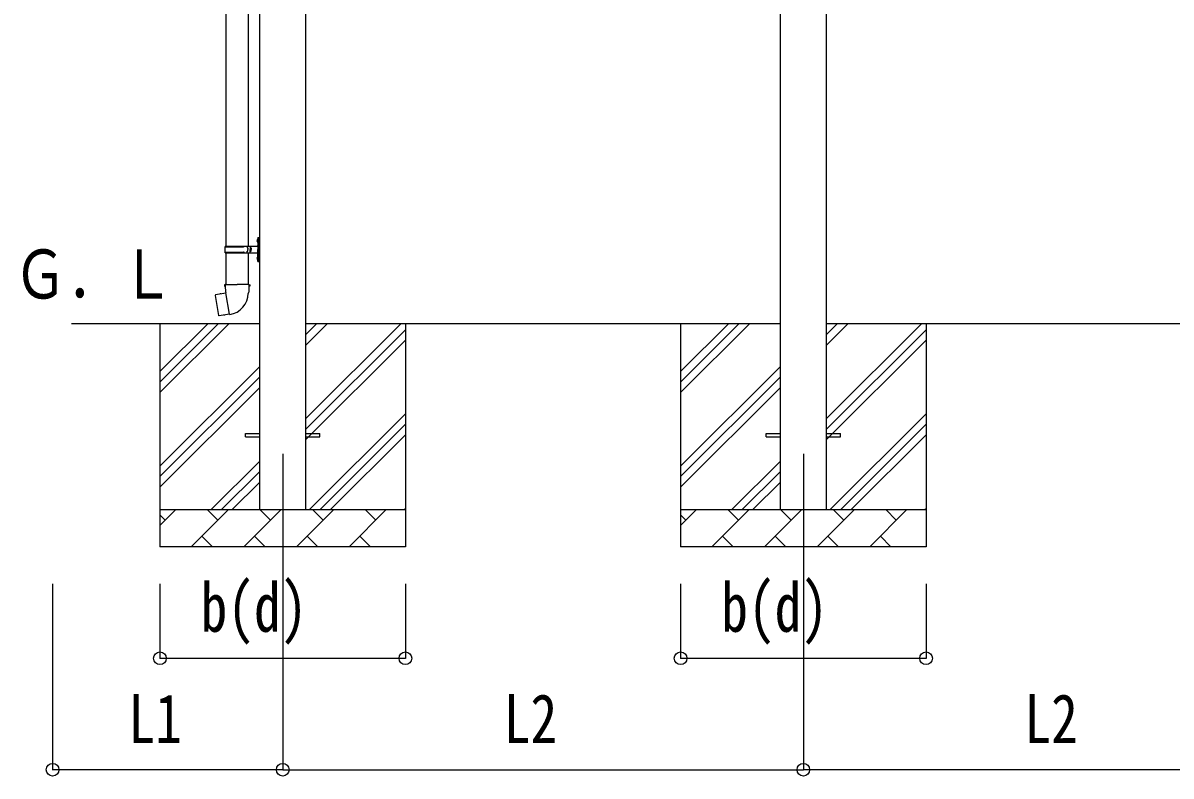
# Model space of a CAD drawing. Units: millimetres, scale not verified. Extents: x -16820 to 16820, y -11880 to 11880.
# Drawn here: x -1051 to 2036, y -8737 to -6710 of the extents above; entities that cross this region are included whole.
import ezdxf
from ezdxf.enums import TextEntityAlignment as Align

# ---------------------------------------------------------------- set-up
doc = ezdxf.new("R2010")
doc.units = ezdxf.units.MM
doc.header["$LTSCALE"] = 50
for name, color, linetype in [('0-3_YKK_12', 2, 'Continuous'), ('0-4_YKK_13', 4, 'Continuous'), ('0-5_YKK_A1', 4, 'Continuous'), ('0-6_YKK_D', 6, 'Continuous')]:
    doc.layers.add(name, color=color, linetype=linetype)
doc.styles.add('ＭＳ ゴシック', font='')
doc.styles.get('ＭＳ ゴシック').set_extended_font_data('MS Gothic')

msp = doc.modelspace()

# ---------------------------------------------------------------- linework, layer by layer
at = {"layer": '0-3_YKK_12'}
for p, q in [((-352.92, -7870), (-352.92, -8370)), ((1047.08, -7870), (1047.08, -8370))]:
    msp.add_line(p, q, dxfattribs=at)
at = {"layer": '0-4_YKK_13'}
for p, q in [((-505.42, -6406.49), (-505.42, -7311)), ((-445.42, -6406.49), (-445.42, -7311)), ((-508.42, -7313), (-458.09, -7313)), ((-507.42, -7311), (-421.42, -7311)), ((-507.42, -7311), (-507.42, -7313)), ((-448.42, -7311), (-448.42, -7315.5)), ((-448.42, -7315.5), (-446.42, -7315.5)), ((-446.42, -7315.5), (-446.42, -7320)), ((-440.42, -7311), (-440.42, -7320)), ((-440.42, -7315.5), (-437.42, -7315.5)), ((-437.42, -7315.5), (-437.42, -7320)), ((-421.72, -7293.85), (-419.68, -7294.85)), ((-420.45, -7291.85), (-419.82, -7291.85)), ((-420.45, -7291.85), (-420.45, -7300.15)), ((-420.45, -7300.15), (-419.82, -7300.15)), ((-419.82, -7291.85), (-419.82, -7300.15)), ((-419.82, -7291.85), (-419.42, -7292.25)), ((-419.82, -7300.15), (-419.42, -7299.75)), ((-419.68, -7294.85), (-419.07, -7296)), ((-419.42, -7288), (-416.42, -7286.5)), ((-419.42, -7288), (-419.42, -7320)), ((-419.42, -7292.25), (-419.42, -7299.75)), ((-416.42, -7286.5), (-416.42, -7320)), ((-416.42, -7286.5), (-415.42, -7286.5)), ((-415.42, -7286.5), (-415.42, -7320)), ((-508.42, -7327), (-458.09, -7327)), ((-507.42, -7329), (-507.42, -7327)), ((-507.42, -7329), (-421.42, -7329)), ((-505.42, -7329), (-505.42, -7413.93)), ((-448.42, -7329), (-448.42, -7324.5)), ((-448.42, -7324.5), (-446.42, -7324.5)), ((-446.42, -7324.5), (-446.42, -7320)), ((-445.42, -7329), (-445.42, -7413.93)), ((-440.42, -7329), (-440.42, -7320)), ((-440.42, -7324.5), (-437.42, -7324.5)), ((-437.42, -7324.5), (-437.42, -7320)), ((-421.72, -7341.85), (-419.68, -7342.85)), ((-420.45, -7339.85), (-419.82, -7339.85)), ((-420.45, -7339.85), (-420.45, -7348.15)), ((-419.82, -7339.85), (-419.82, -7348.15)), ((-419.82, -7339.85), (-419.42, -7340.25)), ((-419.68, -7342.85), (-419.07, -7344)), ((-419.42, -7352), (-419.42, -7320)), ((-419.42, -7340.25), (-419.42, -7347.75)), ((-416.42, -7353.5), (-416.42, -7320)), ((-415.42, -7353.5), (-415.42, -7320)), ((-420.45, -7348.15), (-419.82, -7348.15)), ((-419.82, -7348.15), (-419.42, -7347.75)), ((-419.42, -7352), (-416.42, -7353.5)), ((-416.42, -7353.5), (-415.42, -7353.5)), ((-506.01, -7437.13), (-533.88, -7442.38)), ((-521.14, -7439.78), (-521.35, -7440.02)), ((-507.27, -7413.93), (-509.42, -7414.71)), ((-509.42, -7414.71), (-509.42, -7418.33)), ((-509.42, -7418.33), (-507.18, -7419.14)), ((-507.27, -7413.93), (-475.42, -7413.93)), ((-507.27, -7413.93), (-507.18, -7419.14)), ((-507.18, -7419.14), (-506.92, -7433.93)), ((-506.92, -7433.93), (-505.57, -7435.93)), ((-495.66, -7494.42), (-505.79, -7436.95)), ((-505.77, -7436.13), (-505.77, -7436.83)), ((-505.57, -7435.93), (-505.6, -7435.93)), ((-443.57, -7413.93), (-475.42, -7413.93)), ((-445.23, -7435.87), (-445.31, -7438.03)), ((-443.92, -7433.93), (-445.23, -7435.87)), ((-441.42, -7418.33), (-443.66, -7419.14)), ((-443.57, -7413.93), (-441.42, -7414.71)), ((-441.42, -7414.71), (-441.42, -7418.33)), ((-533.88, -7442.38), (-534.69, -7443.55)), ((-534.69, -7443.55), (-525.07, -7498.11)), ((-511.05, -7497.02), (-511.33, -7496.86)), ((-495.35, -7495.19), (-495.6, -7494.52)), ((-452.92, -7815.5), (-415.42, -7815.5)), ((-452.92, -7824.5), (-452.92, -7815.5)), ((-452.92, -7824.5), (-415.42, -7824.5)), ((-290.42, -7815.5), (-252.92, -7815.5)), ((-290.42, -7824.5), (-252.92, -7824.5)), ((-252.92, -7824.5), (-252.92, -7815.5)), ((947.08, -7815.5), (984.58, -7815.5)), ((947.08, -7824.5), (947.08, -7815.5)), ((947.08, -7824.5), (984.58, -7824.5)), ((1109.58, -7815.5), (1147.08, -7815.5)), ((1109.58, -7824.5), (1147.08, -7824.5)), ((1147.08, -7824.5), (1147.08, -7815.5))]:
    msp.add_line(p, q, dxfattribs=at)
for points in [[(-421.72, -7298.15), (-419.68, -7297.15), (-419.07, -7296)], [(-421.72, -7346.15), (-419.68, -7345.15), (-419.07, -7344)], [(-518.89, -7439.56), (-519.17, -7439.4), (-521.14, -7439.78)], [(-443.57, -7413.93), (-443.66, -7419.14), (-443.92, -7433.93)], [(-495.93, -7494.33), (-523.91, -7498.93), (-525.07, -7498.11)], [(-508.86, -7496.46), (-509.07, -7496.69), (-511.05, -7497.02)]]:
    msp.add_lwpolyline(points, dxfattribs=at)
for centre, radius, start, end in [((-459.67, -7320), 49.25, 171.82876, 180.00002), ((-458.09, -7311), 2, 270, 359.99998), ((-416.12, -7296), 6, 136.21765, 223.78235), ((-421.42, -7309), 2, 270, 359.99998), ((-459.67, -7320), 49.25, 180.00002, 188.17127), ((-458.09, -7329), 2, 0.00005, 90.00004), ((-416.12, -7344), 6, 136.21765, 223.78235), ((-421.42, -7331), 2, 0.00005, 90.00004), ((-506.07, -7436.83), 0.3, 280.66842, 0), ((-505.57, -7436.13), 0.2, 100, 180), ((-505.57, -7435.93), 60.3, 279.96938, 358), ((-495.88, -7494.63), 0.3, 20, 99.33158), ((-495.17, -7495.12), 0.2, 200, 279.96938)]:
    msp.add_arc(centre, radius, start, end, dxfattribs=at)
at = {"layer": '0-5_YKK_A1'}
for p, q in [((984.58, -5175.83), (984.58, -8020)), ((1109.58, -8020), (1109.58, -5175.83)), ((-415.42, -5222.5), (-415.42, -8020)), ((-290.42, -8020), (-290.42, -5222.5)), ((-415.42, -7520), (-920.44, -7520)), ((-682.92, -7520), (-682.92, -8120)), ((-682.92, -7705.05), (-497.87, -7520)), ((-682.92, -7676.77), (-526.15, -7520)), ((-682.92, -7648.48), (-554.44, -7520)), ((984.58, -7520), (-290.42, -7520)), ((-290.42, -7775.1), (-35.32, -7520)), ((-290.42, -7577.11), (-233.31, -7520)), ((-290.42, -7548.82), (-261.6, -7520)), ((-22.92, -7520), (-22.92, -8120)), ((717.08, -7520), (717.08, -8120)), ((717.08, -7705.05), (902.13, -7520)), ((717.08, -7676.77), (873.85, -7520)), ((717.08, -7648.48), (845.56, -7520)), ((2384.58, -7520), (1109.58, -7520)), ((1109.58, -7775.1), (1364.68, -7520)), ((1109.58, -7577.11), (1166.69, -7520)), ((1109.58, -7548.82), (1138.4, -7520)), ((1377.08, -7520), (1377.08, -8120)), ((-290.42, -7803.38), (-22.92, -7535.88)), ((1109.58, -7803.38), (1377.08, -7535.88)), ((-290.42, -7831.67), (-22.92, -7564.17)), ((1109.58, -7831.67), (1377.08, -7564.17)), ((-682.92, -7903.04), (-415.42, -7635.54)), ((717.08, -7903.04), (984.58, -7635.54)), ((-682.92, -7931.32), (-415.42, -7663.82)), ((717.08, -7931.32), (984.58, -7663.82)), ((-682.92, -7959.61), (-415.42, -7692.11)), ((717.08, -7959.61), (984.58, -7692.11)), ((-280.76, -8020), (-22.92, -7762.16)), ((1119.24, -8020), (1377.08, -7762.16)), ((-252.48, -8020), (-22.92, -7790.44)), ((1147.52, -8020), (1377.08, -7790.44)), ((-224.19, -8020), (-22.92, -7818.73)), ((1175.81, -8020), (1377.08, -7818.73)), ((-545.32, -8020), (-415.42, -7890.1)), ((854.68, -8020), (984.58, -7890.1)), ((-517.04, -8020), (-415.42, -7918.38)), ((882.96, -8020), (984.58, -7918.38)), ((-488.75, -8020), (-415.42, -7946.67)), ((911.25, -8020), (984.58, -7946.67)), ((-682.92, -8020), (-22.92, -8020)), ((-682.92, -8062.89), (-640.03, -8020)), ((-598.61, -8120), (-498.61, -8020)), ((-527.16, -8048.55), (-555.71, -8020)), ((-457.18, -8120), (-357.18, -8020)), ((-385.74, -8048.55), (-414.29, -8020)), ((-315.76, -8120), (-215.76, -8020)), ((-244.32, -8048.55), (-272.87, -8020)), ((-174.34, -8120), (-74.34, -8020)), ((-102.9, -8048.55), (-131.45, -8020)), ((-26.21, -8020), (-22.92, -8016.72)), ((717.08, -8020), (1377.08, -8020)), ((717.08, -8062.89), (759.97, -8020)), ((801.39, -8120), (901.39, -8020)), ((872.84, -8048.55), (844.29, -8020)), ((942.82, -8120), (1042.82, -8020)), ((1014.26, -8048.55), (985.71, -8020)), ((1084.24, -8120), (1184.24, -8020)), ((1155.68, -8048.55), (1127.13, -8020)), ((1225.66, -8120), (1325.66, -8020)), ((1297.1, -8048.55), (1268.55, -8020)), ((1373.79, -8020), (1377.08, -8016.72)), ((-668.58, -8048.55), (-682.92, -8034.21)), ((731.42, -8048.55), (717.08, -8034.21)), ((-570.05, -8091.45), (-541.5, -8120)), ((-428.63, -8091.45), (-400.08, -8120)), ((-287.21, -8091.45), (-258.66, -8120)), ((-145.79, -8091.45), (-117.24, -8120)), ((829.95, -8091.45), (858.5, -8120)), ((971.37, -8091.45), (999.92, -8120)), ((1112.79, -8091.45), (1141.34, -8120)), ((1254.21, -8091.45), (1282.76, -8120)), ((-22.92, -8120), (-682.92, -8120)), ((1377.08, -8120), (717.08, -8120))]:
    msp.add_line(p, q, dxfattribs=at)
at = {"layer": '0-6_YKK_D'}
for p, q in [((-971.52, -8220), (-971.52, -8721)), ((-682.92, -8220), (-682.92, -8421)), ((-352.92, -8220), (-352.92, -8721)), ((-352.92, -8220), (-352.92, -8721)), ((-22.92, -8220), (-22.92, -8421)), ((717.08, -8220), (717.08, -8421)), ((1047.08, -8220), (1047.08, -8721)), ((1047.08, -8220), (1047.08, -8721)), ((1377.08, -8220), (1377.08, -8421)), ((-682.92, -8420), (-22.92, -8420)), ((717.08, -8420), (1377.08, -8420)), ((-352.92, -8720), (-971.52, -8720)), ((-352.92, -8720), (1047.08, -8720)), ((2447.08, -8720), (1047.08, -8720))]:
    msp.add_line(p, q, dxfattribs=at)
for centre in [(-682.92, -8420), (-22.92, -8420), (717.08, -8420), (1377.08, -8420), (-971.52, -8720), (-352.92, -8720), (-352.92, -8720), (1047.08, -8720), (1047.08, -8720)]:
    msp.add_circle(centre, 17, dxfattribs=at)

# ---------------------------------------------------------------- texts
at = {"layer": '0-5_YKK_A1', "style": 'ＭＳ ゴシック', "width": 0.8}
msp.add_text('Ｇ．Ｌ', height=132, dxfattribs=at).set_placement((-1076.8, -7491.55), align=Align.BOTTOM_LEFT)
at = {"layer": '0-6_YKK_D', "style": 'ＭＳ ゴシック', "width": 0.8}
for s, p in [('b(d)', (-573.72, -8388)), ('b(d)', (826.28, -8388)), ('L1', (-767.82, -8688)), ('L2', (241.48, -8688)), ('L2', (1641.48, -8688))]:
    msp.add_text(s, height=132, dxfattribs=at).set_placement(p, align=Align.BOTTOM_LEFT)

doc.saveas('drawing.dxf')
